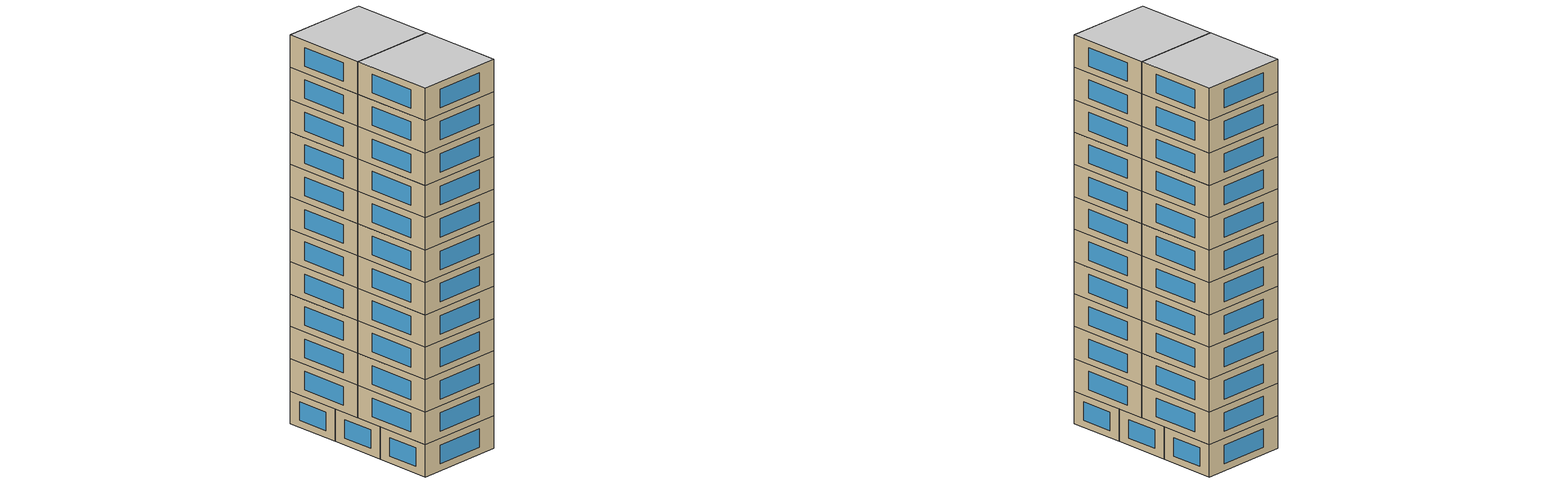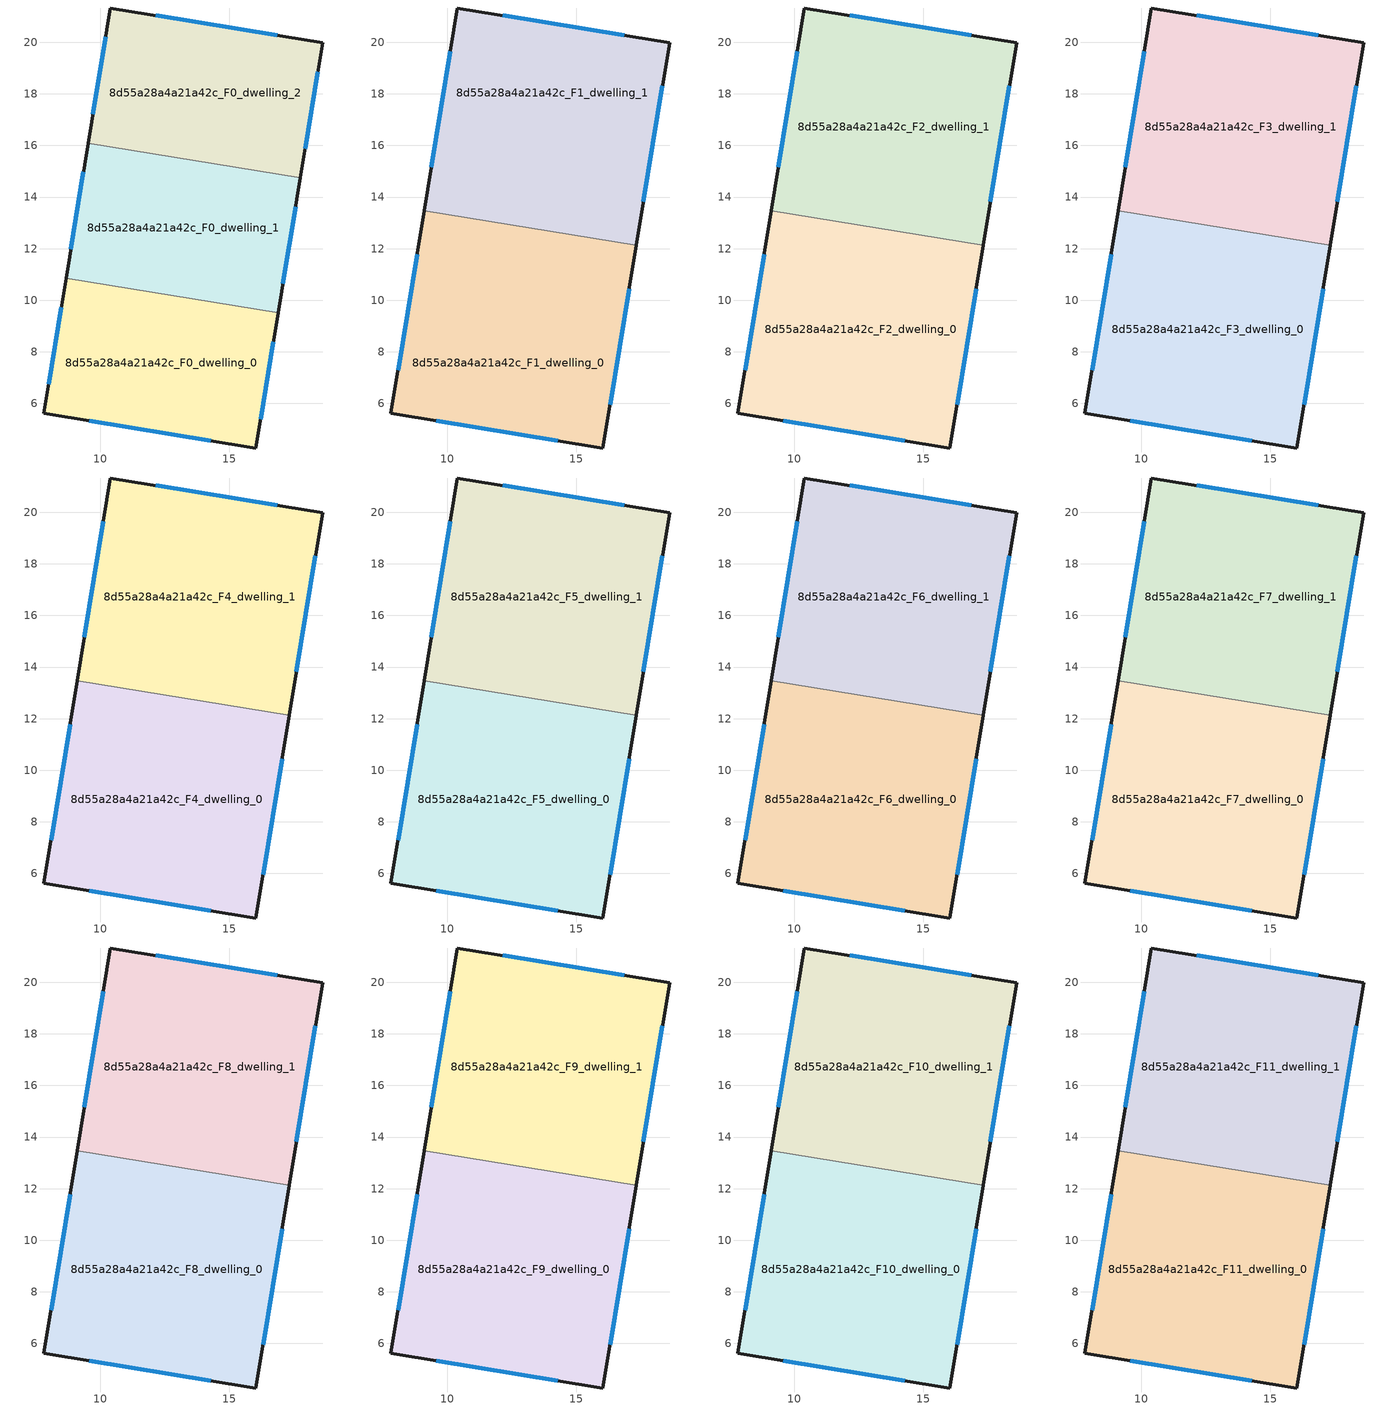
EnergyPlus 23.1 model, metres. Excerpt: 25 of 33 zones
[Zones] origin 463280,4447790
8d55a28a4a21a42c_F0_dwelling_0
 floor ground (EU_floor_Construction): 16.89,9.51 16.03,4.28 7.81,5.61 8.67,10.86 z0
 wall outside (EU_wall_Construction): 8.67,10.86 7.81,5.61 16.03,4.28 16.89,9.51 z0:3
 wall to 8d55a28a4a21a42c_F0_dwelling_1 (EU_wall_Construction): 16.89,9.51 8.67,10.86 z0:3
 window (EU_Window_Construction): 16.21,5.4 16.71,8.39 / 9.57,5.33 14.27,4.56 / 8.49,9.73 8,6.74 z0.64:2.36
8d55a28a4a21a42c_F0_dwelling_1
 floor ground (EU_floor_Construction): 17.75,14.75 16.89,9.51 8.67,10.86 9.53,16.09 z0
 wall outside (EU_wall_Construction): 16.89,9.51 17.75,14.75 / 9.53,16.09 8.67,10.86 z0:3
 wall to 8d55a28a4a21a42c_F0_dwelling_2 (EU_wall_Construction): 17.75,14.75 9.53,16.09 z0:3
 window (EU_Window_Construction): 17.07,10.63 17.57,13.63 / 9.34,14.97 8.85,11.98 z0.64:2.36
8d55a28a4a21a42c_F0_dwelling_2
 floor ground (EU_floor_Construction): 18.61,19.99 17.75,14.75 9.53,16.09 10.38,21.33 z0
 wall outside (EU_wall_Construction): 17.75,14.75 18.61,19.99 10.38,21.33 9.53,16.09 z0:3
 window (EU_Window_Construction): 16.85,20.28 12.15,21.04 / 17.93,15.87 18.43,18.87 / 10.2,20.21 9.71,17.22 z0.64:2.36
8d55a28a4a21a42c_F1_dwelling_0
 floor to 8d55a28a4a21a42c_F0_dwelling_0 (EU_floor_Construction): 16.89,9.51 16.03,4.28 7.81,5.61 8.67,10.86 z3
 floor to 8d55a28a4a21a42c_F0_dwelling_1 (EU_floor_Construction): 17.32,12.13 16.89,9.51 8.67,10.86 9.1,13.48 z3
 wall outside (EU_wall_Construction): 9.1,13.48 7.81,5.61 16.03,4.28 17.32,12.13 z3:6
 wall to 8d55a28a4a21a42c_F1_dwelling_1 (EU_wall_Construction): 17.32,12.13 9.1,13.48 z3:6
 window (EU_Window_Construction): 16.31,5.96 17.04,10.45 / 9.57,5.33 14.27,4.56 / 8.82,11.79 8.09,7.3 z3.64:5.36
8d55a28a4a21a42c_F1_dwelling_1
 floor to 8d55a28a4a21a42c_F0_dwelling_1 (EU_floor_Construction): 17.75,14.75 17.32,12.13 9.1,13.48 9.53,16.09 z3
 floor to 8d55a28a4a21a42c_F0_dwelling_2 (EU_floor_Construction): 18.61,19.99 17.75,14.75 9.53,16.09 10.38,21.33 z3
 wall outside (EU_wall_Construction): 17.32,12.13 18.61,19.99 10.38,21.33 9.1,13.48 z3:6
 window (EU_Window_Construction): 16.85,20.28 12.15,21.04 / 17.6,13.81 18.33,18.31 / 10.11,19.65 9.37,15.16 z3.64:5.36
8d55a28a4a21a42c_F2_dwelling_0
 floor to 8d55a28a4a21a42c_F1_dwelling_0 (EU_floor_Construction): 17.32,12.13 16.03,4.28 7.81,5.61 9.1,13.48 z6
 wall outside (EU_wall_Construction): 9.1,13.48 7.81,5.61 16.03,4.28 17.32,12.13 z6:9
 wall to 8d55a28a4a21a42c_F2_dwelling_1 (EU_wall_Construction): 17.32,12.13 9.1,13.48 z6:9
 window (EU_Window_Construction): 16.31,5.96 17.04,10.45 / 9.57,5.33 14.27,4.56 / 8.82,11.79 8.09,7.3 z6.64:8.36
8d55a28a4a21a42c_F2_dwelling_1
 floor to 8d55a28a4a21a42c_F1_dwelling_1 (EU_floor_Construction): 18.61,19.99 17.32,12.13 9.1,13.48 10.38,21.33 z6
 wall outside (EU_wall_Construction): 17.32,12.13 18.61,19.99 10.38,21.33 9.1,13.48 z6:9
 window (EU_Window_Construction): 16.85,20.28 12.15,21.04 / 17.6,13.81 18.33,18.31 / 10.11,19.65 9.37,15.16 z6.64:8.36
8d55a28a4a21a42c_F3_dwelling_0
 floor to 8d55a28a4a21a42c_F2_dwelling_0 (EU_floor_Construction): 17.32,12.13 16.03,4.28 7.81,5.61 9.1,13.48 z9
 wall outside (EU_wall_Construction): 9.1,13.48 7.81,5.61 16.03,4.28 17.32,12.13 z9:12
 wall to 8d55a28a4a21a42c_F3_dwelling_1 (EU_wall_Construction): 17.32,12.13 9.1,13.48 z9:12
 window (EU_Window_Construction): 16.31,5.96 17.04,10.45 / 9.57,5.33 14.27,4.56 / 8.82,11.79 8.09,7.3 z9.64:11.36
8d55a28a4a21a42c_F3_dwelling_1
 floor to 8d55a28a4a21a42c_F2_dwelling_1 (EU_floor_Construction): 18.61,19.99 17.32,12.13 9.1,13.48 10.38,21.33 z9
 wall outside (EU_wall_Construction): 17.32,12.13 18.61,19.99 10.38,21.33 9.1,13.48 z9:12
 window (EU_Window_Construction): 16.85,20.28 12.15,21.04 / 17.6,13.81 18.33,18.31 / 10.11,19.65 9.37,15.16 z9.64:11.36
8d55a28a4a21a42c_F4_dwelling_0
 floor to 8d55a28a4a21a42c_F3_dwelling_0 (EU_floor_Construction): 17.32,12.13 16.03,4.28 7.81,5.61 9.1,13.48 z12
 wall outside (EU_wall_Construction): 9.1,13.48 7.81,5.61 16.03,4.28 17.32,12.13 z12:15
 wall to 8d55a28a4a21a42c_F4_dwelling_1 (EU_wall_Construction): 17.32,12.13 9.1,13.48 z12:15
 window (EU_Window_Construction): 16.31,5.96 17.04,10.45 / 9.57,5.33 14.27,4.56 / 8.82,11.79 8.09,7.3 z12.64:14.36
8d55a28a4a21a42c_F4_dwelling_1
 floor to 8d55a28a4a21a42c_F3_dwelling_1 (EU_floor_Construction): 18.61,19.99 17.32,12.13 9.1,13.48 10.38,21.33 z12
 wall outside (EU_wall_Construction): 17.32,12.13 18.61,19.99 10.38,21.33 9.1,13.48 z12:15
 window (EU_Window_Construction): 16.85,20.28 12.15,21.04 / 17.6,13.81 18.33,18.31 / 10.11,19.65 9.37,15.16 z12.64:14.36
8d55a28a4a21a42c_F5_dwelling_0
 floor to 8d55a28a4a21a42c_F4_dwelling_0 (EU_floor_Construction): 17.32,12.13 16.03,4.28 7.81,5.61 9.1,13.48 z15
 wall outside (EU_wall_Construction): 9.1,13.48 7.81,5.61 16.03,4.28 17.32,12.13 z15:18
 wall to 8d55a28a4a21a42c_F5_dwelling_1 (EU_wall_Construction): 17.32,12.13 9.1,13.48 z15:18
 window (EU_Window_Construction): 16.31,5.96 17.04,10.45 / 9.57,5.33 14.27,4.56 / 8.82,11.79 8.09,7.3 z15.64:17.36
8d55a28a4a21a42c_F5_dwelling_1
 floor to 8d55a28a4a21a42c_F4_dwelling_1 (EU_floor_Construction): 18.61,19.99 17.32,12.13 9.1,13.48 10.38,21.33 z15
 wall outside (EU_wall_Construction): 17.32,12.13 18.61,19.99 10.38,21.33 9.1,13.48 z15:18
 window (EU_Window_Construction): 16.85,20.28 12.15,21.04 / 17.6,13.81 18.33,18.31 / 10.11,19.65 9.37,15.16 z15.64:17.36
8d55a28a4a21a42c_F6_dwelling_0
 floor to 8d55a28a4a21a42c_F5_dwelling_0 (EU_floor_Construction): 17.32,12.13 16.03,4.28 7.81,5.61 9.1,13.48 z18
 wall outside (EU_wall_Construction): 9.1,13.48 7.81,5.61 16.03,4.28 17.32,12.13 z18:21
 wall to 8d55a28a4a21a42c_F6_dwelling_1 (EU_wall_Construction): 17.32,12.13 9.1,13.48 z18:21
 window (EU_Window_Construction): 16.31,5.96 17.04,10.45 / 9.57,5.33 14.27,4.56 / 8.82,11.79 8.09,7.3 z18.64:20.36
8d55a28a4a21a42c_F6_dwelling_1
 floor to 8d55a28a4a21a42c_F5_dwelling_1 (EU_floor_Construction): 18.61,19.99 17.32,12.13 9.1,13.48 10.38,21.33 z18
 wall outside (EU_wall_Construction): 17.32,12.13 18.61,19.99 10.38,21.33 9.1,13.48 z18:21
 window (EU_Window_Construction): 16.85,20.28 12.15,21.04 / 17.6,13.81 18.33,18.31 / 10.11,19.65 9.37,15.16 z18.64:20.36
8d55a28a4a21a42c_F7_dwelling_0
 floor to 8d55a28a4a21a42c_F6_dwelling_0 (EU_floor_Construction): 17.32,12.13 16.03,4.28 7.81,5.61 9.1,13.48 z21
 wall outside (EU_wall_Construction): 9.1,13.48 7.81,5.61 16.03,4.28 17.32,12.13 z21:24
 wall to 8d55a28a4a21a42c_F7_dwelling_1 (EU_wall_Construction): 17.32,12.13 9.1,13.48 z21:24
 window (EU_Window_Construction): 16.31,5.96 17.04,10.45 / 9.57,5.33 14.27,4.56 / 8.82,11.79 8.09,7.3 z21.64:23.36
8d55a28a4a21a42c_F7_dwelling_1
 floor to 8d55a28a4a21a42c_F6_dwelling_1 (EU_floor_Construction): 18.61,19.99 17.32,12.13 9.1,13.48 10.38,21.33 z21
 wall outside (EU_wall_Construction): 17.32,12.13 18.61,19.99 10.38,21.33 9.1,13.48 z21:24
 window (EU_Window_Construction): 16.85,20.28 12.15,21.04 / 17.6,13.81 18.33,18.31 / 10.11,19.65 9.37,15.16 z21.64:23.36
8d55a28a4a21a42c_F8_dwelling_0
 floor to 8d55a28a4a21a42c_F7_dwelling_0 (EU_floor_Construction): 17.32,12.13 16.03,4.28 7.81,5.61 9.1,13.48 z24
 wall outside (EU_wall_Construction): 9.1,13.48 7.81,5.61 16.03,4.28 17.32,12.13 z24:27
 wall to 8d55a28a4a21a42c_F8_dwelling_1 (EU_wall_Construction): 17.32,12.13 9.1,13.48 z24:27
 window (EU_Window_Construction): 16.31,5.96 17.04,10.45 / 9.57,5.33 14.27,4.56 / 8.82,11.79 8.09,7.3 z24.64:26.36
8d55a28a4a21a42c_F8_dwelling_1
 floor to 8d55a28a4a21a42c_F7_dwelling_1 (EU_floor_Construction): 18.61,19.99 17.32,12.13 9.1,13.48 10.38,21.33 z24
 wall outside (EU_wall_Construction): 17.32,12.13 18.61,19.99 10.38,21.33 9.1,13.48 z24:27
 window (EU_Window_Construction): 16.85,20.28 12.15,21.04 / 17.6,13.81 18.33,18.31 / 10.11,19.65 9.37,15.16 z24.64:26.36
8d55a28a4a21a42c_F9_dwelling_0
 floor to 8d55a28a4a21a42c_F8_dwelling_0 (EU_floor_Construction): 17.32,12.13 16.03,4.28 7.81,5.61 9.1,13.48 z27
 wall outside (EU_wall_Construction): 9.1,13.48 7.81,5.61 16.03,4.28 17.32,12.13 z27:30
 wall to 8d55a28a4a21a42c_F9_dwelling_1 (EU_wall_Construction): 17.32,12.13 9.1,13.48 z27:30
 window (EU_Window_Construction): 16.31,5.96 17.04,10.45 / 9.57,5.33 14.27,4.56 / 8.82,11.79 8.09,7.3 z27.64:29.36
8d55a28a4a21a42c_F9_dwelling_1
 floor to 8d55a28a4a21a42c_F8_dwelling_1 (EU_floor_Construction): 18.61,19.99 17.32,12.13 9.1,13.48 10.38,21.33 z27
 wall outside (EU_wall_Construction): 17.32,12.13 18.61,19.99 10.38,21.33 9.1,13.48 z27:30
 window (EU_Window_Construction): 16.85,20.28 12.15,21.04 / 17.6,13.81 18.33,18.31 / 10.11,19.65 9.37,15.16 z27.64:29.36
8d55a28a4a21a42c_F10_dwelling_0
 floor to 8d55a28a4a21a42c_F9_dwelling_0 (EU_floor_Construction): 17.32,12.13 16.03,4.28 7.81,5.61 9.1,13.48 z30
 wall outside (EU_wall_Construction): 9.1,13.48 7.81,5.61 16.03,4.28 17.32,12.13 z30:33
 wall to 8d55a28a4a21a42c_F10_dwelling_1 (EU_wall_Construction): 17.32,12.13 9.1,13.48 z30:33
 window (EU_Window_Construction): 16.31,5.96 17.04,10.45 / 9.57,5.33 14.27,4.56 / 8.82,11.79 8.09,7.3 z30.64:32.36
8d55a28a4a21a42c_F10_dwelling_1
 floor to 8d55a28a4a21a42c_F9_dwelling_1 (EU_floor_Construction): 18.61,19.99 17.32,12.13 9.1,13.48 10.38,21.33 z30
 wall outside (EU_wall_Construction): 17.32,12.13 18.61,19.99 10.38,21.33 9.1,13.48 z30:33
 window (EU_Window_Construction): 16.85,20.28 12.15,21.04 / 17.6,13.81 18.33,18.31 / 10.11,19.65 9.37,15.16 z30.64:32.36
8d55a28a4a21a42c_F11_dwelling_0
 floor to 8d55a28a4a21a42c_F10_dwelling_0 (EU_floor_Construction): 17.32,12.13 16.03,4.28 7.81,5.61 9.1,13.48 z33
 wall outside (EU_wall_Construction): 9.1,13.48 7.81,5.61 16.03,4.28 17.32,12.13 z33:36
 wall to 8d55a28a4a21a42c_F11_dwelling_1 (EU_wall_Construction): 17.32,12.13 9.1,13.48 z33:36
 window (EU_Window_Construction): 16.31,5.96 17.04,10.45 / 9.57,5.33 14.27,4.56 / 8.82,11.79 8.09,7.3 z33.64:35.36
 ceiling to 8d55a28a4a21a42c_F12_dwelling_0 (EU_floor_Construction): 16.03,4.28 17.32,12.13 9.1,13.48 7.81,5.61 z36
8d55a28a4a21a42c_F11_dwelling_1
 floor to 8d55a28a4a21a42c_F10_dwelling_1 (EU_floor_Construction): 18.61,19.99 17.32,12.13 9.1,13.48 10.38,21.33 z33
 wall outside (EU_wall_Construction): 17.32,12.13 18.61,19.99 10.38,21.33 9.1,13.48 z33:36
 window (EU_Window_Construction): 16.85,20.28 12.15,21.04 / 17.6,13.81 18.33,18.31 / 10.11,19.65 9.37,15.16 z33.64:35.36
 ceiling to 8d55a28a4a21a42c_F12_dwelling_1 (EU_floor_Construction): 17.32,12.13 18.61,19.99 10.38,21.33 9.1,13.48 z36
[Building]
EU S2 Campaign: North Axis=0; Terrain=City; Solar Distribution=FullExterior
[Site:Location]
Yerevan-Zvartnots.Intl.AP: Latitude=40.15; Longitude=44.383; Time Zone=4; Elevation=854
[SizingPeriod:WeatherFileDays]
AnnualSizingPeriod: Begin Month=1; Begin Day of Month=1; End Month=12; End Day of Month=31; Day of Week for Start Day=Monday; Use Weather File Daylight Saving Period=No; Use Weather File Rain and Snow Indicators=No
[MATERIAL]
EU_InternalMass_Material: Roughness=MediumRough; Thickness=0.1; Conductivity=1; Density=1800; Specific Heat=900; Thermal Absorptance=0.9; Solar Absorptance=0.7; Visible Absorptance=0.7
[MATERIAL:NOMASS] Roughness=MediumRough; Thermal Absorptance=0.9; Solar Absorptance=0.7; Visible Absorptance=0.7
Name | Thermal Resistance
EU_wall_NoMass | 1.05043
EU_floor_NoMass | 0.478065
[WINDOWMATERIAL:SIMPLEGLAZINGSYSTEM]
EU_Window_SimpleGlazing: UFactor=2.5566; Solar Heat Gain Coefficient=0.75; Visible Transmittance=0.75
[CONSTRUCTION]
EU_wall_Construction: EU_wall_NoMass
EU_floor_Construction: EU_floor_NoMass
EU_Window_Construction: EU_Window_SimpleGlazing
EU_InternalMass_Construction: EU_InternalMass_Material
[ZONE] Type=1; Multiplier=1; Ceiling Height=autocalculate; Floor Area=autocalculate; Part of Total Floor Area=Yes
Name | Volume
8d55a28a4a21a42c_F0_dwelling_0 | 132.662
8d55a28a4a21a42c_F1_dwelling_0 | 198.976
8d55a28a4a21a42c_F2_dwelling_0; 8d55a28a4a21a42c_F3_dwelling_0; 8d55a28a4a21a42c_F4_dwelling_0; 8d55a28a4a21a42c_F5_dwelling_0; 8d55a28a4a21a42c_F6_dwelling_0; 8d55a28a4a21a42c_F7_dwelling_0; 8d55a28a4a21a42c_F8_dwelling_0; 8d55a28a4a21a42c_F9_dwelling_0; 8d55a28a4a21a42c_F10_dwelling_0; 8d55a28a4a21a42c_F11_dwelling_0 | 198.984
8d55a28a4a21a42c_F0_dwelling_1 | 132.641
8d55a28a4a21a42c_F1_dwelling_1 | 198.988
8d55a28a4a21a42c_F2_dwelling_1; 8d55a28a4a21a42c_F3_dwelling_1; 8d55a28a4a21a42c_F4_dwelling_1; 8d55a28a4a21a42c_F5_dwelling_1; 8d55a28a4a21a42c_F6_dwelling_1; 8d55a28a4a21a42c_F7_dwelling_1; 8d55a28a4a21a42c_F8_dwelling_1; 8d55a28a4a21a42c_F9_dwelling_1; 8d55a28a4a21a42c_F10_dwelling_1; 8d55a28a4a21a42c_F11_dwelling_1 | 198.995
8d55a28a4a21a42c_F0_dwelling_2 | 132.661
[INTERNALMASS] Construction=EU_InternalMass_Construction
Name | Zone or ZoneList | Surface Area
8d55a28a4a21a42c_F0_dwelling_0_EU_InternalMass | 8d55a28a4a21a42c_F0_dwelling_0 | 44.2207
8d55a28a4a21a42c_F0_dwelling_1_EU_InternalMass | 8d55a28a4a21a42c_F0_dwelling_1 | 44.2137
8d55a28a4a21a42c_F0_dwelling_2_EU_InternalMass | 8d55a28a4a21a42c_F0_dwelling_2 | 44.2205
8d55a28a4a21a42c_F1_dwelling_0_EU_InternalMass | 8d55a28a4a21a42c_F1_dwelling_0 | 66.3283
8d55a28a4a21a42c_F1_dwelling_1_EU_InternalMass | 8d55a28a4a21a42c_F1_dwelling_1 | 66.3316
8d55a28a4a21a42c_F2_dwelling_0_EU_InternalMass | 8d55a28a4a21a42c_F2_dwelling_0 | 66.3283
8d55a28a4a21a42c_F2_dwelling_1_EU_InternalMass | 8d55a28a4a21a42c_F2_dwelling_1 | 66.3316
8d55a28a4a21a42c_F3_dwelling_0_EU_InternalMass | 8d55a28a4a21a42c_F3_dwelling_0 | 66.3283
8d55a28a4a21a42c_F3_dwelling_1_EU_InternalMass | 8d55a28a4a21a42c_F3_dwelling_1 | 66.3316
8d55a28a4a21a42c_F4_dwelling_0_EU_InternalMass | 8d55a28a4a21a42c_F4_dwelling_0 | 66.3283
8d55a28a4a21a42c_F4_dwelling_1_EU_InternalMass | 8d55a28a4a21a42c_F4_dwelling_1 | 66.3316
8d55a28a4a21a42c_F5_dwelling_0_EU_InternalMass | 8d55a28a4a21a42c_F5_dwelling_0 | 66.3283
8d55a28a4a21a42c_F5_dwelling_1_EU_InternalMass | 8d55a28a4a21a42c_F5_dwelling_1 | 66.3316
8d55a28a4a21a42c_F6_dwelling_0_EU_InternalMass | 8d55a28a4a21a42c_F6_dwelling_0 | 66.3283
8d55a28a4a21a42c_F6_dwelling_1_EU_InternalMass | 8d55a28a4a21a42c_F6_dwelling_1 | 66.3316
8d55a28a4a21a42c_F7_dwelling_0_EU_InternalMass | 8d55a28a4a21a42c_F7_dwelling_0 | 66.3283
8d55a28a4a21a42c_F7_dwelling_1_EU_InternalMass | 8d55a28a4a21a42c_F7_dwelling_1 | 66.3316
8d55a28a4a21a42c_F8_dwelling_0_EU_InternalMass | 8d55a28a4a21a42c_F8_dwelling_0 | 66.3283
8d55a28a4a21a42c_F8_dwelling_1_EU_InternalMass | 8d55a28a4a21a42c_F8_dwelling_1 | 66.3316
8d55a28a4a21a42c_F9_dwelling_0_EU_InternalMass | 8d55a28a4a21a42c_F9_dwelling_0 | 66.3283
8d55a28a4a21a42c_F9_dwelling_1_EU_InternalMass | 8d55a28a4a21a42c_F9_dwelling_1 | 66.3316
8d55a28a4a21a42c_F10_dwelling_0_EU_InternalMass | 8d55a28a4a21a42c_F10_dwelling_0 | 66.3283
8d55a28a4a21a42c_F10_dwelling_1_EU_InternalMass | 8d55a28a4a21a42c_F10_dwelling_1 | 66.3316
8d55a28a4a21a42c_F11_dwelling_0_EU_InternalMass | 8d55a28a4a21a42c_F11_dwelling_0 | 66.3283
8d55a28a4a21a42c_F11_dwelling_1_EU_InternalMass | 8d55a28a4a21a42c_F11_dwelling_1 | 66.3316
[OTHEREQUIPMENT] Fuel Type=Electricity; Design Level Calculation Method=Watts/Area; Power per Zone Floor Area=1; Fraction Latent=0; Fraction Radiant=0; Fraction Lost=0; Carbon Dioxide Generation Rate=0; EndUse Subcategory=EU_Step8_InternalGains
Name | Zone or ZoneList or Space or SpaceList | Schedule
EU_Step8_InternalGain_8d55a28a4a21a42c_F0_dwelling_0_f000 | 8d55a28a4a21a42c_F0_dwelling_0 | EU_Step8_GainSchedule_8d55a28a4a21a42c_F0_dwelling_0_f000
EU_Step8_InternalGain_8d55a28a4a21a42c_F0_dwelling_1_f000 | 8d55a28a4a21a42c_F0_dwelling_1 | EU_Step8_GainSchedule_8d55a28a4a21a42c_F0_dwelling_1_f000
EU_Step8_InternalGain_8d55a28a4a21a42c_F0_dwelling_2_f000 | 8d55a28a4a21a42c_F0_dwelling_2 | EU_Step8_GainSchedule_8d55a28a4a21a42c_F0_dwelling_2_f000
EU_Step8_InternalGain_8d55a28a4a21a42c_F1_dwelling_0_f000 | 8d55a28a4a21a42c_F1_dwelling_0 | EU_Step8_GainSchedule_8d55a28a4a21a42c_F1_dwelling_0_f000
EU_Step8_InternalGain_8d55a28a4a21a42c_F1_dwelling_1_f000 | 8d55a28a4a21a42c_F1_dwelling_1 | EU_Step8_GainSchedule_8d55a28a4a21a42c_F1_dwelling_1_f000
EU_Step8_InternalGain_8d55a28a4a21a42c_F2_dwelling_0_f000 | 8d55a28a4a21a42c_F2_dwelling_0 | EU_Step8_GainSchedule_8d55a28a4a21a42c_F2_dwelling_0_f000
EU_Step8_InternalGain_8d55a28a4a21a42c_F2_dwelling_1_f000 | 8d55a28a4a21a42c_F2_dwelling_1 | EU_Step8_GainSchedule_8d55a28a4a21a42c_F2_dwelling_1_f000
EU_Step8_InternalGain_8d55a28a4a21a42c_F3_dwelling_0_f000 | 8d55a28a4a21a42c_F3_dwelling_0 | EU_Step8_GainSchedule_8d55a28a4a21a42c_F3_dwelling_0_f000
EU_Step8_InternalGain_8d55a28a4a21a42c_F3_dwelling_1_f000 | 8d55a28a4a21a42c_F3_dwelling_1 | EU_Step8_GainSchedule_8d55a28a4a21a42c_F3_dwelling_1_f000
EU_Step8_InternalGain_8d55a28a4a21a42c_F4_dwelling_0_f000 | 8d55a28a4a21a42c_F4_dwelling_0 | EU_Step8_GainSchedule_8d55a28a4a21a42c_F4_dwelling_0_f000
EU_Step8_InternalGain_8d55a28a4a21a42c_F4_dwelling_1_f000 | 8d55a28a4a21a42c_F4_dwelling_1 | EU_Step8_GainSchedule_8d55a28a4a21a42c_F4_dwelling_1_f000
EU_Step8_InternalGain_8d55a28a4a21a42c_F5_dwelling_0_f000 | 8d55a28a4a21a42c_F5_dwelling_0 | EU_Step8_GainSchedule_8d55a28a4a21a42c_F5_dwelling_0_f000
EU_Step8_InternalGain_8d55a28a4a21a42c_F5_dwelling_1_f000 | 8d55a28a4a21a42c_F5_dwelling_1 | EU_Step8_GainSchedule_8d55a28a4a21a42c_F5_dwelling_1_f000
EU_Step8_InternalGain_8d55a28a4a21a42c_F6_dwelling_0_f000 | 8d55a28a4a21a42c_F6_dwelling_0 | EU_Step8_GainSchedule_8d55a28a4a21a42c_F6_dwelling_0_f000
EU_Step8_InternalGain_8d55a28a4a21a42c_F6_dwelling_1_f000 | 8d55a28a4a21a42c_F6_dwelling_1 | EU_Step8_GainSchedule_8d55a28a4a21a42c_F6_dwelling_1_f000
EU_Step8_InternalGain_8d55a28a4a21a42c_F7_dwelling_0_f000 | 8d55a28a4a21a42c_F7_dwelling_0 | EU_Step8_GainSchedule_8d55a28a4a21a42c_F7_dwelling_0_f000
EU_Step8_InternalGain_8d55a28a4a21a42c_F7_dwelling_1_f000 | 8d55a28a4a21a42c_F7_dwelling_1 | EU_Step8_GainSchedule_8d55a28a4a21a42c_F7_dwelling_1_f000
EU_Step8_InternalGain_8d55a28a4a21a42c_F8_dwelling_0_f000 | 8d55a28a4a21a42c_F8_dwelling_0 | EU_Step8_GainSchedule_8d55a28a4a21a42c_F8_dwelling_0_f000
EU_Step8_InternalGain_8d55a28a4a21a42c_F8_dwelling_1_f000 | 8d55a28a4a21a42c_F8_dwelling_1 | EU_Step8_GainSchedule_8d55a28a4a21a42c_F8_dwelling_1_f000
EU_Step8_InternalGain_8d55a28a4a21a42c_F9_dwelling_0_f000 | 8d55a28a4a21a42c_F9_dwelling_0 | EU_Step8_GainSchedule_8d55a28a4a21a42c_F9_dwelling_0_f000
EU_Step8_InternalGain_8d55a28a4a21a42c_F9_dwelling_1_f000 | 8d55a28a4a21a42c_F9_dwelling_1 | EU_Step8_GainSchedule_8d55a28a4a21a42c_F9_dwelling_1_f000
EU_Step8_InternalGain_8d55a28a4a21a42c_F10_dwelling_0_f000 | 8d55a28a4a21a42c_F10_dwelling_0 | EU_Step8_GainSchedule_8d55a28a4a21a42c_F10_dwelling_0_f000
EU_Step8_InternalGain_8d55a28a4a21a42c_F10_dwelling_1_f000 | 8d55a28a4a21a42c_F10_dwelling_1 | EU_Step8_GainSchedule_8d55a28a4a21a42c_F10_dwelling_1_f000
EU_Step8_InternalGain_8d55a28a4a21a42c_F11_dwelling_0_f000 | 8d55a28a4a21a42c_F11_dwelling_0 | EU_Step8_GainSchedule_8d55a28a4a21a42c_F11_dwelling_0_f000
EU_Step8_InternalGain_8d55a28a4a21a42c_F11_dwelling_1_f000 | 8d55a28a4a21a42c_F11_dwelling_1 | EU_Step8_GainSchedule_8d55a28a4a21a42c_F11_dwelling_1_f000
[ZONEVENTILATION:DESIGNFLOWRATE] Schedule=EU_AlwaysOn; Design Flow Rate Calculation Method=AirChanges/Hour; Air Changes per Hour=0.557805; Ventilation Type=Natural; Fan Pressure Rise=0; Fan Total Efficiency=1; Constant Term Coefficient=1; Temperature Term Coefficient=0; Velocity Term Coefficient=0; Velocity Squared Term Coefficient=0; Minimum Indoor Temperature=-100; Maximum Indoor Temperature=100; Delta Temperature=-100; Minimum Outdoor Temperature=-100; Maximum Outdoor Temperature=100; Maximum Wind Speed=40
Name | Zone or ZoneList or Space or SpaceList
EU_ConstantAir_8d55a28a4a21a42c_F0_dwelling_0 | 8d55a28a4a21a42c_F0_dwelling_0
EU_ConstantAir_8d55a28a4a21a42c_F0_dwelling_1 | 8d55a28a4a21a42c_F0_dwelling_1
EU_ConstantAir_8d55a28a4a21a42c_F0_dwelling_2 | 8d55a28a4a21a42c_F0_dwelling_2
EU_ConstantAir_8d55a28a4a21a42c_F1_dwelling_0 | 8d55a28a4a21a42c_F1_dwelling_0
EU_ConstantAir_8d55a28a4a21a42c_F1_dwelling_1 | 8d55a28a4a21a42c_F1_dwelling_1
EU_ConstantAir_8d55a28a4a21a42c_F2_dwelling_0 | 8d55a28a4a21a42c_F2_dwelling_0
EU_ConstantAir_8d55a28a4a21a42c_F2_dwelling_1 | 8d55a28a4a21a42c_F2_dwelling_1
EU_ConstantAir_8d55a28a4a21a42c_F3_dwelling_0 | 8d55a28a4a21a42c_F3_dwelling_0
EU_ConstantAir_8d55a28a4a21a42c_F3_dwelling_1 | 8d55a28a4a21a42c_F3_dwelling_1
EU_ConstantAir_8d55a28a4a21a42c_F4_dwelling_0 | 8d55a28a4a21a42c_F4_dwelling_0
EU_ConstantAir_8d55a28a4a21a42c_F4_dwelling_1 | 8d55a28a4a21a42c_F4_dwelling_1
EU_ConstantAir_8d55a28a4a21a42c_F5_dwelling_0 | 8d55a28a4a21a42c_F5_dwelling_0
EU_ConstantAir_8d55a28a4a21a42c_F5_dwelling_1 | 8d55a28a4a21a42c_F5_dwelling_1
EU_ConstantAir_8d55a28a4a21a42c_F6_dwelling_0 | 8d55a28a4a21a42c_F6_dwelling_0
EU_ConstantAir_8d55a28a4a21a42c_F6_dwelling_1 | 8d55a28a4a21a42c_F6_dwelling_1
EU_ConstantAir_8d55a28a4a21a42c_F7_dwelling_0 | 8d55a28a4a21a42c_F7_dwelling_0
EU_ConstantAir_8d55a28a4a21a42c_F7_dwelling_1 | 8d55a28a4a21a42c_F7_dwelling_1
EU_ConstantAir_8d55a28a4a21a42c_F8_dwelling_0 | 8d55a28a4a21a42c_F8_dwelling_0
EU_ConstantAir_8d55a28a4a21a42c_F8_dwelling_1 | 8d55a28a4a21a42c_F8_dwelling_1
EU_ConstantAir_8d55a28a4a21a42c_F9_dwelling_0 | 8d55a28a4a21a42c_F9_dwelling_0
EU_ConstantAir_8d55a28a4a21a42c_F9_dwelling_1 | 8d55a28a4a21a42c_F9_dwelling_1
EU_ConstantAir_8d55a28a4a21a42c_F10_dwelling_0 | 8d55a28a4a21a42c_F10_dwelling_0
EU_ConstantAir_8d55a28a4a21a42c_F10_dwelling_1 | 8d55a28a4a21a42c_F10_dwelling_1
EU_ConstantAir_8d55a28a4a21a42c_F11_dwelling_0 | 8d55a28a4a21a42c_F11_dwelling_0
EU_ConstantAir_8d55a28a4a21a42c_F11_dwelling_1 | 8d55a28a4a21a42c_F11_dwelling_1
[HVACTEMPLATE:THERMOSTAT] Constant Heating Setpoint=20; Constant Cooling Setpoint=50
EU_HeatOnly_8d55a28a4a21a42c_F0_dwelling_0; EU_HeatOnly_8d55a28a4a21a42c_F0_dwelling_1; EU_HeatOnly_8d55a28a4a21a42c_F0_dwelling_2; EU_HeatOnly_8d55a28a4a21a42c_F1_dwelling_0; EU_HeatOnly_8d55a28a4a21a42c_F1_dwelling_1; EU_HeatOnly_8d55a28a4a21a42c_F2_dwelling_0; EU_HeatOnly_8d55a28a4a21a42c_F2_dwelling_1; EU_HeatOnly_8d55a28a4a21a42c_F3_dwelling_0; EU_HeatOnly_8d55a28a4a21a42c_F3_dwelling_1; EU_HeatOnly_8d55a28a4a21a42c_F4_dwelling_0; EU_HeatOnly_8d55a28a4a21a42c_F4_dwelling_1; EU_HeatOnly_8d55a28a4a21a42c_F5_dwelling_0; EU_HeatOnly_8d55a28a4a21a42c_F5_dwelling_1; EU_HeatOnly_8d55a28a4a21a42c_F6_dwelling_0; EU_HeatOnly_8d55a28a4a21a42c_F6_dwelling_1; EU_HeatOnly_8d55a28a4a21a42c_F7_dwelling_0; EU_HeatOnly_8d55a28a4a21a42c_F7_dwelling_1; EU_HeatOnly_8d55a28a4a21a42c_F8_dwelling_0; EU_HeatOnly_8d55a28a4a21a42c_F8_dwelling_1; EU_HeatOnly_8d55a28a4a21a42c_F9_dwelling_0; EU_HeatOnly_8d55a28a4a21a42c_F9_dwelling_1; EU_HeatOnly_8d55a28a4a21a42c_F10_dwelling_0; EU_HeatOnly_8d55a28a4a21a42c_F10_dwelling_1; EU_HeatOnly_8d55a28a4a21a42c_F11_dwelling_0; EU_HeatOnly_8d55a28a4a21a42c_F11_dwelling_1; EU_HeatOnly_8d55a28a4a21a42c_F12_dwelling_0; EU_HeatOnly_8d55a28a4a21a42c_F12_dwelling_1; EU_HeatOnly_8d55a28a4a21a42c_F13_dwelling_0; EU_HeatOnly_8d55a28a4a21a42c_F13_dwelling_1; EU_HeatOnly_8d55a28a4a21a42c_F14_dwelling_0; EU_HeatOnly_8d55a28a4a21a42c_F14_dwelling_1; EU_HeatOnly_8d55a28a4a21a42c_F15_dwelling_0; EU_HeatOnly_8d55a28a4a21a42c_F15_dwelling_1
[HVACTEMPLATE:ZONE:IDEALLOADSAIRSYSTEM] System Availability Schedule=EU_AlwaysOn; Maximum Heating Supply Air Temperature=50; Minimum Cooling Supply Air Temperature=13; Maximum Heating Supply Air Humidity Ratio=0.0156; Minimum Cooling Supply Air Humidity Ratio=0.0077; Heating Limit=NoLimit; Cooling Limit=NoLimit; Heating Availability Schedule=EU_AlwaysOn; Cooling Availability Schedule=EU_CoolingOff; Dehumidification Control Type=ConstantSensibleHeatRatio; Cooling Sensible Heat Ratio=0.7; Dehumidification Setpoint=60; Humidification Control Type=None; Humidification Setpoint=30; Outdoor Air Method=None; Outdoor Air Flow Rate per Person=0.00944; Outdoor Air Flow Rate per Zone Floor Area=0; Outdoor Air Flow Rate per Zone=0; Demand Controlled Ventilation Type=None; Outdoor Air Economizer Type=NoEconomizer; Heat Recovery Type=None; Sensible Heat Recovery Effectiveness=0.7; Latent Heat Recovery Effectiveness=0.65
Name | Template Thermostat
8d55a28a4a21a42c_F0_dwelling_0 | EU_HeatOnly_8d55a28a4a21a42c_F0_dwelling_0
8d55a28a4a21a42c_F0_dwelling_1 | EU_HeatOnly_8d55a28a4a21a42c_F0_dwelling_1
8d55a28a4a21a42c_F0_dwelling_2 | EU_HeatOnly_8d55a28a4a21a42c_F0_dwelling_2
8d55a28a4a21a42c_F1_dwelling_0 | EU_HeatOnly_8d55a28a4a21a42c_F1_dwelling_0
8d55a28a4a21a42c_F1_dwelling_1 | EU_HeatOnly_8d55a28a4a21a42c_F1_dwelling_1
8d55a28a4a21a42c_F2_dwelling_0 | EU_HeatOnly_8d55a28a4a21a42c_F2_dwelling_0
8d55a28a4a21a42c_F2_dwelling_1 | EU_HeatOnly_8d55a28a4a21a42c_F2_dwelling_1
8d55a28a4a21a42c_F3_dwelling_0 | EU_HeatOnly_8d55a28a4a21a42c_F3_dwelling_0
8d55a28a4a21a42c_F3_dwelling_1 | EU_HeatOnly_8d55a28a4a21a42c_F3_dwelling_1
8d55a28a4a21a42c_F4_dwelling_0 | EU_HeatOnly_8d55a28a4a21a42c_F4_dwelling_0
8d55a28a4a21a42c_F4_dwelling_1 | EU_HeatOnly_8d55a28a4a21a42c_F4_dwelling_1
8d55a28a4a21a42c_F5_dwelling_0 | EU_HeatOnly_8d55a28a4a21a42c_F5_dwelling_0
8d55a28a4a21a42c_F5_dwelling_1 | EU_HeatOnly_8d55a28a4a21a42c_F5_dwelling_1
8d55a28a4a21a42c_F6_dwelling_0 | EU_HeatOnly_8d55a28a4a21a42c_F6_dwelling_0
8d55a28a4a21a42c_F6_dwelling_1 | EU_HeatOnly_8d55a28a4a21a42c_F6_dwelling_1
8d55a28a4a21a42c_F7_dwelling_0 | EU_HeatOnly_8d55a28a4a21a42c_F7_dwelling_0
8d55a28a4a21a42c_F7_dwelling_1 | EU_HeatOnly_8d55a28a4a21a42c_F7_dwelling_1
8d55a28a4a21a42c_F8_dwelling_0 | EU_HeatOnly_8d55a28a4a21a42c_F8_dwelling_0
8d55a28a4a21a42c_F8_dwelling_1 | EU_HeatOnly_8d55a28a4a21a42c_F8_dwelling_1
8d55a28a4a21a42c_F9_dwelling_0 | EU_HeatOnly_8d55a28a4a21a42c_F9_dwelling_0
8d55a28a4a21a42c_F9_dwelling_1 | EU_HeatOnly_8d55a28a4a21a42c_F9_dwelling_1
8d55a28a4a21a42c_F10_dwelling_0 | EU_HeatOnly_8d55a28a4a21a42c_F10_dwelling_0
8d55a28a4a21a42c_F10_dwelling_1 | EU_HeatOnly_8d55a28a4a21a42c_F10_dwelling_1
8d55a28a4a21a42c_F11_dwelling_0 | EU_HeatOnly_8d55a28a4a21a42c_F11_dwelling_0
8d55a28a4a21a42c_F11_dwelling_1 | EU_HeatOnly_8d55a28a4a21a42c_F11_dwelling_1
[SIZING:ZONE] Zone Cooling Design Supply Air Temperature Input Method=SupplyAirTemperature; Zone Cooling Design Supply Air Temperature=13; Zone Heating Design Supply Air Temperature Input Method=SupplyAirTemperature; Zone Heating Design Supply Air Temperature=50; Zone Cooling Design Supply Air Humidity Ratio=0.008; Zone Heating Design Supply Air Humidity Ratio=0.008; Cooling Design Air Flow Method=DesignDay; Cooling Design Air Flow Rate=0; Cooling Minimum Air Flow per Zone Floor Area=0.000762; Cooling Minimum Air Flow=0; Cooling Minimum Air Flow Fraction=0.2; Heating Design Air Flow Method=DesignDay; Heating Design Air Flow Rate=0; Heating Maximum Air Flow per Zone Floor Area=0.002032; Heating Maximum Air Flow=0.141576; Heating Maximum Air Flow Fraction=0.3; Account for Dedicated Outdoor Air System=No; Dedicated Outdoor Air System Control Strategy=NeutralSupplyAir; Dedicated Outdoor Air Low Setpoint Temperature for Design=autosize; Dedicated Outdoor Air High Setpoint Temperature for Design=autosize; Zone Load Sizing Method=Sensible Load Only No Latent Load; Zone Latent Cooling Design Supply Air Humidity Ratio Input Method=HumidityRatioDifference; Zone Cooling Design Supply Air Humidity Ratio Difference=0.005; Zone Latent Heating Design Supply Air Humidity Ratio Input Method=HumidityRatioDifference; Zone Humidification Design Supply Air Humidity Ratio Difference=0.005
8d55a28a4a21a42c_F0_dwelling_0; 8d55a28a4a21a42c_F0_dwelling_1; 8d55a28a4a21a42c_F0_dwelling_2; 8d55a28a4a21a42c_F1_dwelling_0; 8d55a28a4a21a42c_F1_dwelling_1; 8d55a28a4a21a42c_F2_dwelling_0; 8d55a28a4a21a42c_F2_dwelling_1; 8d55a28a4a21a42c_F3_dwelling_0; 8d55a28a4a21a42c_F3_dwelling_1; 8d55a28a4a21a42c_F4_dwelling_0; 8d55a28a4a21a42c_F4_dwelling_1; 8d55a28a4a21a42c_F5_dwelling_0; 8d55a28a4a21a42c_F5_dwelling_1; 8d55a28a4a21a42c_F6_dwelling_0; 8d55a28a4a21a42c_F6_dwelling_1; 8d55a28a4a21a42c_F7_dwelling_0; 8d55a28a4a21a42c_F7_dwelling_1; 8d55a28a4a21a42c_F8_dwelling_0; 8d55a28a4a21a42c_F8_dwelling_1; 8d55a28a4a21a42c_F9_dwelling_0; 8d55a28a4a21a42c_F9_dwelling_1; 8d55a28a4a21a42c_F10_dwelling_0; 8d55a28a4a21a42c_F10_dwelling_1; 8d55a28a4a21a42c_F11_dwelling_0; 8d55a28a4a21a42c_F11_dwelling_1
[SCHEDULE:CONSTANT]
Name | Hourly Value
EU_AlwaysOn | 1
EU_CoolingOff | 0
[SCHEDULE:FILE] Column Number=1; Rows to Skip at Top=0; Number of Hours of Data=8760; Column Separator=Comma; Interpolate to Timestep=No; Minutes per Item=60; Adjust Schedule for Daylight Savings=Yes
Name | File
EU_Step8_GainSchedule_8d55a28a4a21a42c_F0_dwelling_0_f000 | ../../schedules/8d55a28a4a21a42c/8d55a28a4a21a42c_F0_dwelling_0_f000_gain.csv
EU_Step8_GainSchedule_8d55a28a4a21a42c_F0_dwelling_1_f000 | ../../schedules/8d55a28a4a21a42c/8d55a28a4a21a42c_F0_dwelling_1_f000_gain.csv
EU_Step8_GainSchedule_8d55a28a4a21a42c_F0_dwelling_2_f000 | ../../schedules/8d55a28a4a21a42c/8d55a28a4a21a42c_F0_dwelling_2_f000_gain.csv
EU_Step8_GainSchedule_8d55a28a4a21a42c_F1_dwelling_0_f000 | ../../schedules/8d55a28a4a21a42c/8d55a28a4a21a42c_F1_dwelling_0_f000_gain.csv
EU_Step8_GainSchedule_8d55a28a4a21a42c_F1_dwelling_1_f000 | ../../schedules/8d55a28a4a21a42c/8d55a28a4a21a42c_F1_dwelling_1_f000_gain.csv
EU_Step8_GainSchedule_8d55a28a4a21a42c_F2_dwelling_0_f000 | ../../schedules/8d55a28a4a21a42c/8d55a28a4a21a42c_F2_dwelling_0_f000_gain.csv
EU_Step8_GainSchedule_8d55a28a4a21a42c_F2_dwelling_1_f000 | ../../schedules/8d55a28a4a21a42c/8d55a28a4a21a42c_F2_dwelling_1_f000_gain.csv
EU_Step8_GainSchedule_8d55a28a4a21a42c_F3_dwelling_0_f000 | ../../schedules/8d55a28a4a21a42c/8d55a28a4a21a42c_F3_dwelling_0_f000_gain.csv
EU_Step8_GainSchedule_8d55a28a4a21a42c_F3_dwelling_1_f000 | ../../schedules/8d55a28a4a21a42c/8d55a28a4a21a42c_F3_dwelling_1_f000_gain.csv
EU_Step8_GainSchedule_8d55a28a4a21a42c_F4_dwelling_0_f000 | ../../schedules/8d55a28a4a21a42c/8d55a28a4a21a42c_F4_dwelling_0_f000_gain.csv
EU_Step8_GainSchedule_8d55a28a4a21a42c_F4_dwelling_1_f000 | ../../schedules/8d55a28a4a21a42c/8d55a28a4a21a42c_F4_dwelling_1_f000_gain.csv
EU_Step8_GainSchedule_8d55a28a4a21a42c_F5_dwelling_0_f000 | ../../schedules/8d55a28a4a21a42c/8d55a28a4a21a42c_F5_dwelling_0_f000_gain.csv
EU_Step8_GainSchedule_8d55a28a4a21a42c_F5_dwelling_1_f000 | ../../schedules/8d55a28a4a21a42c/8d55a28a4a21a42c_F5_dwelling_1_f000_gain.csv
EU_Step8_GainSchedule_8d55a28a4a21a42c_F6_dwelling_0_f000 | ../../schedules/8d55a28a4a21a42c/8d55a28a4a21a42c_F6_dwelling_0_f000_gain.csv
EU_Step8_GainSchedule_8d55a28a4a21a42c_F6_dwelling_1_f000 | ../../schedules/8d55a28a4a21a42c/8d55a28a4a21a42c_F6_dwelling_1_f000_gain.csv
EU_Step8_GainSchedule_8d55a28a4a21a42c_F7_dwelling_0_f000 | ../../schedules/8d55a28a4a21a42c/8d55a28a4a21a42c_F7_dwelling_0_f000_gain.csv
EU_Step8_GainSchedule_8d55a28a4a21a42c_F7_dwelling_1_f000 | ../../schedules/8d55a28a4a21a42c/8d55a28a4a21a42c_F7_dwelling_1_f000_gain.csv
EU_Step8_GainSchedule_8d55a28a4a21a42c_F8_dwelling_0_f000 | ../../schedules/8d55a28a4a21a42c/8d55a28a4a21a42c_F8_dwelling_0_f000_gain.csv
EU_Step8_GainSchedule_8d55a28a4a21a42c_F8_dwelling_1_f000 | ../../schedules/8d55a28a4a21a42c/8d55a28a4a21a42c_F8_dwelling_1_f000_gain.csv
EU_Step8_GainSchedule_8d55a28a4a21a42c_F9_dwelling_0_f000 | ../../schedules/8d55a28a4a21a42c/8d55a28a4a21a42c_F9_dwelling_0_f000_gain.csv
EU_Step8_GainSchedule_8d55a28a4a21a42c_F9_dwelling_1_f000 | ../../schedules/8d55a28a4a21a42c/8d55a28a4a21a42c_F9_dwelling_1_f000_gain.csv
EU_Step8_GainSchedule_8d55a28a4a21a42c_F10_dwelling_0_f000 | ../../schedules/8d55a28a4a21a42c/8d55a28a4a21a42c_F10_dwelling_0_f000_gain.csv
EU_Step8_GainSchedule_8d55a28a4a21a42c_F10_dwelling_1_f000 | ../../schedules/8d55a28a4a21a42c/8d55a28a4a21a42c_F10_dwelling_1_f000_gain.csv
EU_Step8_GainSchedule_8d55a28a4a21a42c_F11_dwelling_0_f000 | ../../schedules/8d55a28a4a21a42c/8d55a28a4a21a42c_F11_dwelling_0_f000_gain.csv
EU_Step8_GainSchedule_8d55a28a4a21a42c_F11_dwelling_1_f000 | ../../schedules/8d55a28a4a21a42c/8d55a28a4a21a42c_F11_dwelling_1_f000_gain.csv
